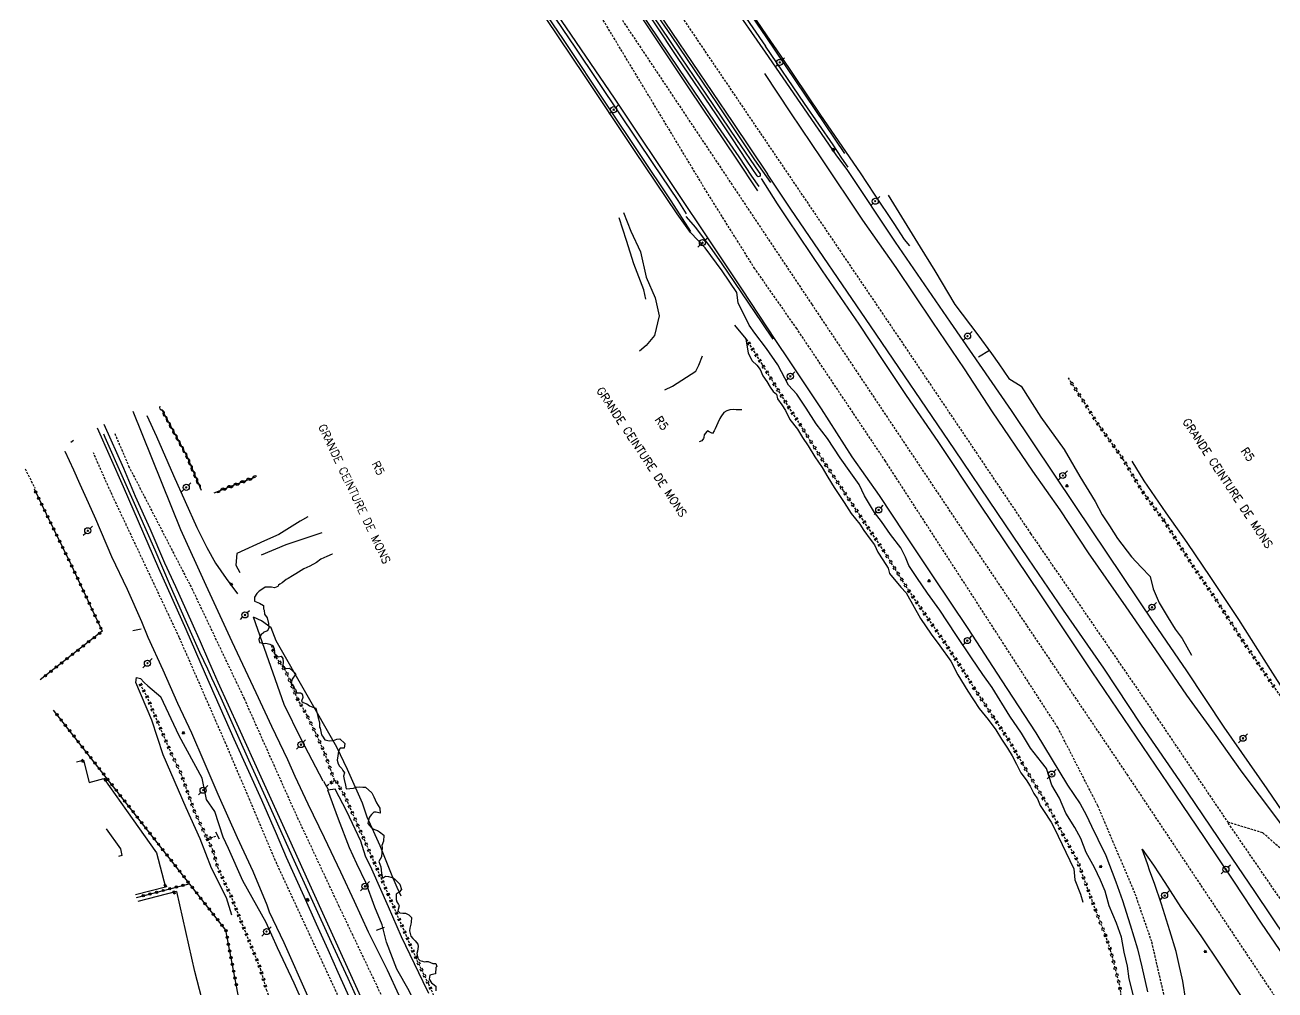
# Model space of a CAD drawing. Header units: millimetres. Extents: x 117000 to 118000, y 126000 to 127000.
# Drawn here: x 117278.1 to 117551.4, y 126453.7 to 126664.6 of the extents above; entities that cross this region are included whole.
import ezdxf
from ezdxf.enums import TextEntityAlignment as Align

# ---------------------------------------------------------------- set-up
doc = ezdxf.new("R2010")
doc.units = ezdxf.units.MM
doc.linetypes.add('DASHED', pattern=[0.75, 0.5, -0.25])
doc.layers.get('0').update_dxf_attribs({"linetype": 'CONTINUOUS'})
for name, color, linetype in [('W0001', 6, 'DASHED'), ('W0006', 2, 'CONTINUOUS'), ('W0008', 7, 'CONTINUOUS'), ('W0010', 4, 'CONTINUOUS'), ('W0112', 1, 'DASHED'), ('W0120', 7, 'CONTINUOUS'), ('W0211', 2, 'CONTINUOUS'), ('W0214', 2, 'CONTINUOUS'), ('W0220', 5, 'DASHED'), ('W0310', 3, 'CONTINUOUS'), ('W0323', 7, 'CONTINUOUS'), ('W0324', 4, 'CONTINUOUS'), ('W0401', 7, 'CONTINUOUS'), ('W0473', 7, 'CONTINUOUS'), ('W0476', 7, 'CONTINUOUS'), ('W0850', 7, 'CONTINUOUS'), ('W0989', 7, 'CONTINUOUS'), ('W0990', 7, 'CONTINUOUS')]:
    doc.layers.add(name, color=color, linetype=linetype)
doc.styles.get("Standard").update_dxf_attribs({"font": 'romans.shx', "width": 0.85})

# ---------------------------------------------------------------- blocks, each defined once
blk = doc.blocks.new('T473')
for p, q in [((-0.166667, 0.166667), (0.166667, -0.166667)), ((-0.166667, -0.166667), (0.166667, 0.166667)), ((0.500001, 0.500001), (1.000002, 1.000002)), ((-1.000002, -1.000002), (-0.500001, -0.500001))]:
    blk.add_line(p, q)
blk.add_ellipse((0, 0), major_axis=(0.471405, 0.471405), ratio=1, start_param=5.4977871438, end_param=11.780972451)
blk = doc.blocks.new('T850')
for p, q in [((-0.25, -0.15), (0, 0.32)), ((0, 0.32), (0.25, -0.15)), ((-0.25, -0.15), (0.25, -0.15))]:
    blk.add_line(p, q)
for major_axis in [(-0.106, 0.106), (-0.0354, 0.0354), (-0.0236, 0.0236)]:
    blk.add_ellipse((0, 0), major_axis=major_axis, ratio=1, start_param=3.926991, end_param=10.210176)
blk = doc.blocks.new('T401')
for p, q in [((-0.3, 0.3), (0, 0.3)), ((-0.3, -0.25), (-0.3, 0.3)), ((-0.3, 0.15), (0, 0.15)), ((-0.3, 0), (0, 0)), ((0, 0.3), (0, -0.25)), ((-0.3, -0.15), (0, -0.15)), ((-0.3, -0.25), (-0.3, -0.3)), ((-0.3, -0.3), (0, -0.3)), ((0, -0.3), (0, -0.25))]:
    blk.add_line(p, q)
blk = doc.blocks.new('t323o')
at = {"color": 0, "linetype": 'Continuous'}
for radius in [0.25, 0.15]:
    blk.add_circle((0, 0), radius, dxfattribs=at)
blk = doc.blocks.new('t310o')
at = {"color": 0, "linetype": 'Continuous'}
for centre, start, end in [((-0.5, 0.38), 216.8699, 323.1304), ((0.5, -0.37), 36.8699, 143.1303)]:
    blk.add_arc(centre, 0.625, start, end, dxfattribs=at)
blk = doc.blocks.new('t220o')
at = {"color": 0, "linetype": 'Continuous'}
for p, q in [((-0.25, 0.25), (0.25, 0.25)), ((-0.25, -0.25), (0.25, -0.25))]:
    blk.add_line(p, q, dxfattribs=at)

msp = doc.modelspace()

# ---------------------------------------------------------------- linework, layer by layer
at = {"layer": 'W0001'}
for points in [[(117527.76, 126449.75), (117524.43, 126464.25), (117520.77, 126474.82), (117512.65, 126493.92), (117503.9, 126511.01), (117485.17, 126539.99), (117466.2, 126569.26), (117446.82, 126598.23), (117437.64, 126611.34), (117427.23, 126627.96), (117398.86, 126675)], [(117402.43, 126675), (117437.33, 126622.68), (117450.1, 126603.54), (117485.01, 126551.28), (117518.98, 126500.82), (117554.53, 126447.48), (117591.14, 126392.81), (117608.37, 126367.36), (117630.46, 126333.74), (117648.52, 126304.7), (117660.15, 126285.37), (117675.05, 126258.71), (117687.81, 126234.34), (117689.57, 126230.79)], [(117415.82, 126675), (117438.9, 126640.89), (117469.2, 126596.16), (117497.95, 126553.45), (117525.72, 126513), (117541.04, 126490.36)], [(117297.68, 126575.32), (117300.71, 126568.21), (117314.52, 126541.46), (117325.97, 126517.38), (117336.96, 126492.78), (117346.61, 126472.16), (117361.88, 126440.08)], [(117556.4, 126320.14), (117548.86, 126322.33), (117526.82, 126327.77), (117500.21, 126333.64), (117473.55, 126339.88), (117451.42, 126345.26), (117437.39, 126349.86), (117427.83, 126353.62), (117419.95, 126357.57), (117412.38, 126362.09), (117407.41, 126365.51), (117401.45, 126369.76), (117391.87, 126379.25), (117385.91, 126385.12), (117378.53, 126394.08), (117372.32, 126402.57), (117365.07, 126414.74), (117357.06, 126429.88), (117348.95, 126447.17), (117333.14, 126481.23), (117321.97, 126507.5), (117311.8, 126530.73), (117296.8, 126562.54), (117293.03, 126571.05)], [(117704.42, 126233.55), (117694.24, 126253.66), (117681.6, 126276.19), (117668.23, 126298.84), (117648.92, 126329.99), (117627.47, 126362.38), (117615.43, 126380.45), (117595.95, 126409.66), (117581.89, 126429.74), (117561.82, 126460.06), (117541.04, 126490.36)], [(117554.15, 126483.22), (117548.73, 126488.01), (117541.04, 126490.36)]]:
    msp.add_lwpolyline(points, dxfattribs=at)
at = {"layer": 'W0006'}
for points in [[(117289.33, 126503.51), (117290.84, 126503.9), (117292.08, 126499.06), (117295.33, 126499.87), (117300.25, 126492.88), (117306.81, 126483.67), (117308.77, 126476.16), (117302.22, 126474.48)], [(117295.81, 126488.9), (117298.91, 126484.54), (117299.24, 126483.07), (117298.49, 126482.88)], [(117302.82, 126473.12), (117311.25, 126475.24)], [(117321.81, 126432.16), (117315.16, 126457.73), (117311.26, 126475.23)]]:
    msp.add_lwpolyline(points, dxfattribs=at)
at = {"layer": 'W0008'}
for points in [[(117438.27, 126628.36), (117433.56, 126635.46), (117423.51, 126650.4), (117413.75, 126665.08), (117407.03, 126675)], [(117411.42, 126675), (117419.52, 126662.94), (117432.8, 126643.31), (117440.42, 126631.99)], [(117439.95, 126658.66), (117432.15, 126669.86), (117428.73, 126675)], [(117390.15, 126673.27), (117406.88, 126648.63), (117421.66, 126626.49), (117426.27, 126619.6), (117434.9, 126606.72), (117442.03, 126595.85)], [(117457.96, 126632.8), (117455.4, 126636.23), (117439.95, 126658.66)], [(117439.77, 126654), (117445.48, 126645.43), (117452.24, 126635.33), (117461.21, 126621.95), (117468.49, 126611.61), (117476.49, 126599.63), (117483.41, 126589.44), (117489.56, 126580.03), (117498.38, 126567.05), (117504.31, 126558.66), (117510.5, 126549.25), (117518.76, 126537.45), (117525.27, 126527.99), (117532.01, 126518.09), (117538.1, 126509.84), (117544.15, 126501.27), (117551.72, 126491.2), (117557.6, 126483.14), (117564.4, 126473.95), (117573.82, 126462.1)], [(117619.59, 126367.99), (117613.33, 126377.33), (117606.06, 126387.94), (117601.99, 126394.15), (117592.63, 126407.99), (117585.63, 126418.28), (117581.66, 126424.18), (117575.14, 126433.62), (117568.42, 126443.52), (117561.24, 126454.07), (117553.98, 126464.76), (117546.98, 126475.22), (117540.81, 126484.28), (117530.57, 126499.39), (117522.2, 126511.58), (117513.95, 126523.98), (117505.15, 126536.68), (117497.5, 126547.89), (117490.66, 126558.04), (117481.36, 126571.76), (117462.95, 126598.87), (117445.51, 126624.37), (117440.42, 126631.99)], [(117437.06, 126591.23), (117436.25, 126592.85), (117435.75, 126596.03)], [(117442.03, 126595.85), (117445.33, 126591), (117452.12, 126580.7), (117458.87, 126570.21), (117464.81, 126561.77), (117470.35, 126553.38), (117476.66, 126543.97), (117484.2, 126532.71), (117491.54, 126521.47), (117499.12, 126509.88), (117506.01, 126498.44), (117508.76, 126494.36), (117510.07, 126491.96), (117511.27, 126489.48), (117512.68, 126486.64), (117514.36, 126483.07), (117516.6, 126477.28), (117518.03, 126473.25), (117519.73, 126467.91), (117521.35, 126462.66), (117522.28, 126458.7), (117523.5, 126453.3)], [(117437.06, 126591.23), (117438.05, 126590.23), (117438.82, 126589.29), (117439.42, 126587.95), (117440.28, 126586.69), (117441.01, 126585.43), (117441.67, 126584.49), (117442.41, 126583.89), (117442.6, 126582.9), (117443.55, 126581.61), (117444.38, 126580.37), (117445.32, 126578.39), (117447.01, 126576.27), (117448.1, 126574.43), (117449.34, 126572.65), (117450.76, 126570.24), (117452.38, 126567.91), (117453.63, 126565.76), (117454.97, 126563.52), (117457.16, 126560.24), (117458.72, 126557.79), (117460.62, 126555.49), (117461.51, 126554.08), (117462.86, 126552.23), (117463.81, 126551), (117464.51, 126549.36), (117465.65, 126547.66), (117466.82, 126545.89), (117467.1, 126544.68), (117469.6, 126541.69), (117470.73, 126540.47), (117473.9, 126534.89), (117476.19, 126531.45), (117478.12, 126528.9), (117480.53, 126525.51), (117482.07, 126522.55), (117484.24, 126518.97), (117486.7, 126515.23), (117488.68, 126512.77), (117490.31, 126510.56), (117491.56, 126508.46), (117492.86, 126506.5), (117493.95, 126504.88), (117494.85, 126503.01), (117495.84, 126501.13), (117497, 126499.62), (117497.83, 126498.19), (117498.68, 126496.61), (117499.42, 126495.44), (117500.04, 126493.96), (117500.78, 126492.87), (117502.45, 126490.38), (117503.11, 126489.12), (117507.42, 126480.18), (117507.6, 126477.78), (117508.86, 126474.62), (117509.35, 126472.89)], [(117359.89, 126452.44), (117357.34, 126458.01), (117353.17, 126466.32), (117350.13, 126472.99), (117347.1, 126479.4), (117343.53, 126486.94), (117339.96, 126494.32), (117337.12, 126500.36), (117335.51, 126503.95), (117332, 126511.29), (117328.59, 126518.61), (117323.36, 126529.76), (117317.67, 126542.08), (117312.15, 126554.26), (117301.74, 126580.13)], [(117434.82, 126580.45), (117434.27, 126580.47), (117433.55, 126580.49), (117432.95, 126580.53), (117432.17, 126580.45), (117431.51, 126580.24), (117430.87, 126579.89), (117430.22, 126578.98), (117429.99, 126578.56), (117429.59, 126577.61), (117429.23, 126576.99), (117428.96, 126576.31), (117428.76, 126575.88), (117428.42, 126575.33), (117427.68, 126575.66), (117427.29, 126575.86), (117427.12, 126575.72), (117426.54, 126574.99), (117426.49, 126574.47), (117426.39, 126574.25), (117426.06, 126573.7), (117425.5, 126573.49)], [(117350.62, 126448.45), (117346.54, 126457.47), (117344.32, 126462.47), (117341.81, 126468.06), (117339.11, 126474.09), (117335.26, 126482.61), (117333.04, 126487.78), (117329.82, 126495.13), (117323.8, 126508.51), (117317.56, 126522.67), (117313.28, 126532.5), (117307.33, 126545.8), (117299.58, 126563.62), (117293.92, 126576.49)], [(117295.32, 126577.36), (117299.6, 126567.72), (117302.18, 126561.63), (117305.35, 126554.54), (117308.58, 126547.06), (117310.97, 126541.85), (117314.56, 126533.96), (117316.33, 126529.88), (117318.2, 126525.64), (117320.25, 126520.96), (117324.72, 126511.03), (117329.6, 126500.25), (117335.84, 126486.65), (117339.87, 126477.61), (117344.6, 126467.33), (117348.49, 126458.68), (117351.75, 126451.47)], [(117288.69, 126573.75), (117288.07, 126573.33)], [(117286.79, 126571.42), (117286.79, 126571.42), (117286.79, 126571.42), (117288.66, 126567.4), (117290.07, 126564.22), (117291.88, 126560.24), (117293.49, 126556.66), (117297, 126548.42), (117300.38, 126541.28), (117303.55, 126534.21), (117304.89, 126530.79), (117308.17, 126523.62), (117311.43, 126516.33), (117314.49, 126509.9), (117317.13, 126503.62), (117320.19, 126496.5), (117324.42, 126487), (117327.89, 126479.64), (117330.96, 126472.25), (117331.47, 126470.76)], [(117577.33, 126478.51), (117573.5, 126486.85), (117570.5, 126492.51), (117567.74, 126497.24), (117563.46, 126504.38), (117558.78, 126511.73), (117553.63, 126518.72), (117550.43, 126523.69), (117543.48, 126534.64), (117537.33, 126543.8), (117532.15, 126551.47), (117527.56, 126557.96), (117522.78, 126564.95), (117520.16, 126569.28)], [(117345.27, 126548.92), (117345.21, 126548.9), (117344.05, 126548.46), (117342.73, 126547.82), (117341.8, 126547.14), (117340.32, 126546.29), (117339.03, 126545.72), (117337.27, 126544.64), (117336.54, 126544.21), (117335.62, 126543.63), (117335.18, 126543.39), (117334.28, 126542.7), (117333.78, 126542.37), (117333.48, 126542.14), (117333.37, 126541.89), (117332.62, 126541.57), (117331.94, 126541.75), (117331.43, 126541.73), (117330.61, 126541.71), (117330.04, 126541.38), (117329.26, 126540.82), (117328.75, 126540.32), (117328.21, 126539.51), (117328.21, 126538.68), (117329.32, 126538.26), (117330.19, 126537.7), (117330.23, 126537.45), (117330.18, 126537.02), (117330.33, 126536.72), (117330.44, 126535.83), (117330.99, 126535.03), (117331.27, 126533.79), (117331.37, 126532.84), (117331.06, 126532.21), (117330.17, 126531.79), (117330.13, 126531.7), (117329.68, 126531.41), (117329.46, 126531), (117329.2, 126530.26), (117329.33, 126529.59), (117330.36, 126529.41), (117330.74, 126529.47), (117331.6, 126529.28), (117332.25, 126528.98), (117332.56, 126528.25), (117332.58, 126527.2), (117333.1, 126526.79), (117333.16, 126526.7), (117333.41, 126526.48), (117334.04, 126526.66), (117334.46, 126526.13), (117334.48, 126525.35), (117334.44, 126524.68), (117334.82, 126524.04), (117335.2, 126523.95), (117335.93, 126524.02), (117337.31, 126522.78), (117336.48, 126521.6), (117336.3, 126521.04), (117336.26, 126520.65), (117336.49, 126520.54), (117336.86, 126519.93), (117337.09, 126519.39), (117337.31, 126519.25), (117337.4, 126518.62), (117338.33, 126518.6), (117338.66, 126518.42), (117338.75, 126518.12), (117338.78, 126517.63), (117338.52, 126516.81), (117338.88, 126516.48), (117339.71, 126516.23), (117340.26, 126515.77), (117341, 126515.47), (117341.62, 126515.24), (117341.81, 126514.66), (117341.97, 126514.1), (117342.09, 126513.45), (117342.25, 126512.97), (117342.42, 126511.96), (117342.47, 126511.11), (117342.6, 126510.9), (117342.91, 126509.45), (117343.12, 126509.15), (117343.61, 126508.36), (117344.64, 126508.11), (117345.53, 126508.21), (117346.22, 126508.46), (117346.91, 126508.6), (117347.97, 126507.58), (117347.85, 126506.55), (117346.95, 126506.54), (117346.59, 126505.85), (117346.45, 126504.85), (117346.32, 126503.87), (117346.51, 126503.11), (117346.86, 126502.57), (117347.32, 126502.08), (117347.58, 126501.68), (117347.92, 126501.17), (117347.71, 126500.41), (117347.84, 126499.68), (117348.11, 126498.45), (117348.32, 126497.67), (117349.92, 126497.82), (117350.51, 126498), (117351.16, 126498.11), (117351.94, 126498.03), (117352.54, 126497.98), (117353.9, 126496.75), (117354.37, 126495.92), (117354.93, 126494.56), (117355.68, 126493.38), (117355.74, 126492.31), (117354.84, 126492.54), (117354.35, 126492.52), (117353.81, 126492.04), (117353.32, 126491.34), (117352.99, 126490.05), (117353.92, 126489.05), (117354.46, 126488.72), (117355.15, 126488.53), (117355.59, 126488.27), (117356.51, 126487.48), (117356.44, 126486.22), (117356.06, 126485.27), (117356.14, 126484.85), (117356.12, 126483.76), (117356.02, 126482.81), (117355.46, 126481.72), (117355.83, 126480.61), (117356.03, 126479.22), (117356.24, 126478.14), (117356.88, 126478.57), (117357.53, 126478.46), (117358.54, 126478.2), (117359, 126477.83), (117359.63, 126477.16), (117360, 126476.82), (117360.41, 126475.61), (117359.84, 126475.04), (117359.25, 126474.6), (117359.22, 126473.45), (117359.37, 126472.95), (117359.76, 126472.35), (117359.89, 126472.07), (117359.6, 126470.96), (117360.04, 126470.54), (117360.64, 126470.43), (117361.24, 126470.44), (117361.99, 126470.11), (117362.59, 126469.49), (117362.51, 126468.5), (117362.42, 126468.07), (117362.18, 126467.17), (117362.14, 126466.62), (117362.46, 126465.47), (117362.86, 126464.93), (117363.37, 126464.43), (117363.93, 126463.66), (117364.01, 126463.15), (117363.88, 126462.12), (117363.76, 126461.61), (117363.99, 126460.62), (117364.06, 126460.45), (117364.4, 126460.15), (117365, 126459.97), (117365.37, 126459.82), (117365.69, 126459.87), (117366.21, 126459.86), (117367.26, 126459.49), (117367.87, 126459.48), (117368.13, 126458.83), (117367.91, 126458.61), (117367.85, 126457.22), (117367.73, 126457.17), (117366.61, 126456.9), (117366.4, 126456.03), (117366.96, 126455.2), (117367.26, 126455.02), (117367.91, 126454.48), (117367.88, 126453.52)], [(117360.3, 126474.21), (117359.45, 126476.05), (117358.38, 126478.62), (117355.73, 126485.17), (117352.87, 126491.43), (117351.85, 126494.53), (117348.59, 126501.84), (117346.24, 126506.73), (117333.01, 126530.02), (117331.9, 126532.82), (117329.75, 126534.36), (117328.03, 126535.2)], [(117323.25, 126470.01), (117322.11, 126473.78), (117318.86, 126480.33), (117316.37, 126486.69), (117313.27, 126493.5), (117308.27, 126505.05), (117305.82, 126512.64), (117302.29, 126520.85), (117302.45, 126521.99), (117303.3, 126521.78), (117304.12, 126520.87), (117304.92, 126520.14), (117307.74, 126517.76)], [(117366.33, 126452.93), (117365.15, 126455.48), (117360.35, 126465.29), (117357.54, 126471.85), (117353.93, 126480.08), (117352.49, 126482.9), (117351.46, 126486.19), (117348.43, 126492.68), (117345.88, 126497.6), (117344.29, 126497.32)], [(117522.33, 126484.47), (117524.81, 126480.92), (117527.3, 126477.17), (117530.83, 126471.73), (117535.17, 126465.49), (117539.44, 126459.13), (117545.26, 126450.34), (117549.38, 126443.87), (117554.76, 126436.03), (117558.91, 126430.08), (117563.15, 126423.96), (117567.32, 126417.8), (117572.01, 126410.61), (117575.63, 126405.39), (117579.52, 126399.63), (117586.19, 126389.33), (117590.84, 126382.2), (117593.78, 126377.67), (117600.41, 126367.67)]]:
    msp.add_lwpolyline(points, dxfattribs=at)
at = {"layer": 'W0010'}
for points in [[(117422.69, 126623.36), (117420.86, 126626.27), (117415.43, 126634.31), (117408.13, 126645.21), (117398.48, 126659.54), (117389.79, 126672.54), (117388.29, 126674.79)], [(117407.55, 126675), (117412.37, 126667.84), (117420.98, 126655.1), (117428.89, 126643.36), (117434.14, 126635.79), (117436.9, 126631.54), (117438.49, 126629.27)], [(117409.74, 126675), (117412.09, 126671.52), (117416.9, 126664.32), (117421.52, 126657.44), (117427.06, 126649.24), (117433.64, 126639.54), (117438.51, 126632.43), (117438.78, 126632.05), (117438.82, 126631.71), (117438.66, 126631.46), (117438.4, 126631.45), (117438.18, 126631.66), (117435.98, 126634.87), (117432.59, 126639.96), (117429.24, 126644.96), (117420.71, 126657.51), (117415.84, 126664.84), (117411.28, 126671.62), (117408.98, 126675)], [(117441.17, 126630.17), (117437.61, 126635.15), (117429.63, 126647.12), (117419.4, 126662.27), (117410.7, 126675)], [(117429.68, 126675), (117432.95, 126670.16), (117440, 126660.01)], [(117458.06, 126633.54), (117456.67, 126635.53), (117454.78, 126638.4), (117448.54, 126647.43), (117440, 126660.01)], [(117566.35, 126474.06), (117560.84, 126481.17), (117556.4, 126487.78), (117549.66, 126497.63), (117540.24, 126511.11), (117532.14, 126523.42), (117524.93, 126533.85), (117507.66, 126559.58), (117493.78, 126580.36), (117480.41, 126599.68), (117468.44, 126617.11), (117457.96, 126632.8)], [(117616.12, 126367.82), (117610.43, 126376.2), (117600.65, 126390.78), (117592.57, 126402.99), (117584.91, 126414.18), (117578.29, 126424.12), (117570.75, 126435.17), (117563.3, 126446.32), (117556.42, 126456.58), (117548.43, 126468.31), (117542.38, 126477.44), (117535.94, 126487), (117528.01, 126498.74), (117511.43, 126523.24), (117500.2, 126540.07), (117486.84, 126559.87), (117477.71, 126573.58), (117470.82, 126583.62), (117465.72, 126591.26), (117460.47, 126599.18), (117452.44, 126610.84), (117444.82, 126622.27), (117442.62, 126625.5), (117439.12, 126631.02)], [(117441.63, 126595.9), (117439.25, 126599.49), (117430.33, 126612.65), (117427.95, 126616.07), (117424.74, 126620.33), (117422.61, 126622.77)], [(117304.67, 126579.24), (117306.83, 126574.63), (117310.51, 126566.16), (117315.6, 126554.8), (117317.82, 126550.37), (117319.73, 126546.94), (117322.05, 126543.59), (117324.52, 126540.26)], [(117318.03, 126523.79), (117316.26, 126527.41), (117313.08, 126534.65), (117309.9, 126541.94), (117306.49, 126549.78), (117302.9, 126558.05), (117299.62, 126565.41), (117295.61, 126574.47), (117295.33, 126575.15)], [(117350.7, 126451.8), (117348.69, 126456.19), (117347.24, 126459.29), (117345.09, 126464.06), (117336.54, 126482.8), (117331.74, 126493.51), (117326.99, 126503.94), (117320.93, 126517.49), (117319.53, 126520.56), (117318.94, 126521.84), (117318.03, 126523.79)], [(117531.87, 126451.35), (117531.21, 126455.6), (117530.33, 126459.48), (117529.74, 126462.11), (117528.42, 126466.61), (117526.6, 126472.43), (117525.06, 126476.93), (117524.04, 126479.65), (117523.52, 126481.27), (117522.33, 126484.47)], [(117331.47, 126470.76), (117334.66, 126464.02), (117339.83, 126452.36)]]:
    msp.add_lwpolyline(points, dxfattribs=at)
at = {"layer": 'W0112'}
msp.add_lwpolyline([(117278.06, 126567.6), (117280.22, 126563.37)], dxfattribs=at)
at = {"layer": 'W0120'}
for points in [[(117420.66, 126623.31), (117411.3, 126637.19), (117400.39, 126653.56), (117386.34, 126674.52)], [(117440.14, 126662.01), (117431.28, 126675)], [(117457.35, 126636.5), (117440.14, 126662.01)], [(117344.39, 126497.43), (117343.38, 126499.22)], [(117319.72, 126488.24), (117320.53, 126486.72)]]:
    msp.add_lwpolyline(points, dxfattribs=at)
at = {"layer": 'W0211'}
for points in [[(117466.82, 126627.39), (117473.77, 126616.01), (117476.98, 126610.84), (117481.4, 126603.54), (117486.39, 126596.88), (117489.37, 126592.83), (117490.99, 126590.53), (117493.21, 126587.33), (117495.88, 126585.64), (117500.2, 126578.87), (117505.3, 126571.85), (117508.69, 126565.92), (117512.03, 126560.45), (117513.59, 126557.55), (117515.23, 126555.12), (117516.93, 126552.35), (117520.03, 126548.32), (117522.09, 126546.11), (117524.06, 126544.03), (117524.73, 126541.34), (117526.05, 126538.32), (117528.01, 126535.02), (117529.56, 126532.54), (117531.06, 126530.52), (117532.11, 126528.71), (117533.13, 126526.87)], [(117411.22, 126612.38), (117409.61, 126617.53), (117408.01, 126622.48)], [(117436.4, 126598.99), (117434.01, 126603.88), (117433.69, 126606.1), (117430.5, 126610.84), (117426.82, 126615.88), (117423.61, 126619.27), (117420.66, 126623.31)], [(117413.8, 126604.68), (117413.34, 126606.72), (117411.22, 126612.38)], [(117520.51, 126452.12), (117519.51, 126456.11), (117519.12, 126458.85), (117518.37, 126461.92), (117517.81, 126465.25), (117516.75, 126468.3), (117515.16, 126472.05), (117514.22, 126475.29), (117513.26, 126477.71), (117511.9, 126480.43), (117510.06, 126483.74), (117508.9, 126486.79), (117507.59, 126489.18), (117505.67, 126492.33), (117504.25, 126495.6), (117502.61, 126498.47), (117501.44, 126502.08), (117500.36, 126503.47), (117497.92, 126506.53), (117495.96, 126509.78), (117493.41, 126513.53), (117489.53, 126519.8), (117487.49, 126522.6), (117485.02, 126526.3), (117481.6, 126531.34), (117478.12, 126536.67), (117475.41, 126540.42), (117473.1, 126543.84), (117471.32, 126546.47), (117470.58, 126548.3), (117469.6, 126550.33), (117467.32, 126553.2), (117465.35, 126556.11), (117463.83, 126558.04), (117461.65, 126561.71), (117460.49, 126564.13), (117458.66, 126566.69), (117456.32, 126569.96), (117453.52, 126574.24), (117451.09, 126577.41), (117448.89, 126580.88), (117446.84, 126583.92), (117444.99, 126585.86), (117442.69, 126590.29), (117440.16, 126593.87), (117437.68, 126597.26), (117436.4, 126598.99)], [(117417.98, 126584.87), (117419.63, 126585.67), (117424.74, 126588.92), (117425.43, 126590.27), (117426.21, 126592.32)], [(117329.78, 126548.77), (117335.13, 126551.05), (117343.02, 126553.69)], [(117343.23, 126499.28), (117338.42, 126508.47), (117334.71, 126516.04), (117328.03, 126535.2)], [(117341.1, 126445.82), (117336.95, 126455.14), (117333.24, 126462.9), (117330.79, 126468.43), (117325.68, 126477.52), (117322.56, 126484.58), (117321.41, 126487.1), (117319.54, 126492.65), (117317.76, 126495.31), (117316.77, 126499.95), (117311.8, 126509.19), (117307.74, 126517.76)], [(117381.1, 126417.89), (117377.72, 126423.21), (117374.33, 126428.08), (117370.93, 126433.56), (117368.52, 126440.96), (117367.07, 126445.2), (117366.06, 126446.9), (117363.36, 126450.75), (117362.09, 126453.49), (117359.35, 126458.25), (117357.11, 126464.12), (117356.18, 126467.89), (117354.57, 126471.77), (117352.62, 126477.16), (117350.6, 126481.28), (117349.02, 126484.71), (117346.62, 126491), (117344.29, 126497.32)]]:
    msp.add_lwpolyline(points, dxfattribs=at)
at = {"layer": 'W0214'}
for points in [[(117408.95, 126623.6), (117410.55, 126619.57), (117412.61, 126615.01), (117413.92, 126609.45), (117415.82, 126604.98), (117416.71, 126601.02), (117415.68, 126596.72), (117413.92, 126594.56), (117412.39, 126593.33)], [(117435.75, 126596.03), (117433.26, 126599)], [(117339.88, 126557.08), (117338.25, 126556.16), (117333.55, 126553.25), (117330.43, 126551.83), (117324.38, 126549.06), (117324.17, 126546.52), (117325, 126544.96)]]:
    msp.add_lwpolyline(points, dxfattribs=at)
at = {"layer": 'W0220'}
for points in [[(117517.95, 126450.9), (117517.41, 126454.78), (117515.43, 126462.36), (117514.35, 126465.61), (117512.26, 126470.85), (117510.49, 126475.66), (117508.13, 126482.05), (117504.83, 126488.06), (117502.69, 126492.18), (117500.38, 126496.22), (117496.26, 126503.01), (117493.23, 126508.27), (117490.04, 126513.01), (117485.74, 126519.47), (117483.38, 126523.25), (117479.25, 126529.53), (117475.87, 126534.39), (117471.35, 126540.91), (117465.92, 126549.55), (117460.64, 126557.4), (117457.01, 126562.82), (117451.88, 126570.42), (117447.71, 126577.07), (117445.15, 126580.95), (117439.29, 126590.39), (117435.75, 126596.03)], [(117506.13, 126587.51), (117506.62, 126586.73), (117509.63, 126582.11), (117512.98, 126576.85), (117518.07, 126569.8), (117522.45, 126562.49), (117527.22, 126556.04), (117533.3, 126546.51), (117538.33, 126539.2), (117544.51, 126529.68), (117550.51, 126520.85), (117556.05, 126512.79)], [(117345.74, 126499.47), (117343.63, 126505.38), (117341.58, 126509.96), (117339.8, 126513.6), (117337.66, 126517.29), (117335.02, 126523.56), (117332.97, 126526.35), (117331.9, 126529.14)], [(117303.18, 126520.61), (117304.6, 126518.03), (117306.89, 126512.6), (117310.11, 126505.17), (117312.13, 126501.02), (117315.12, 126492.63), (117317.91, 126486.7), (117320.05, 126487.36)], [(117368.4, 126450.43), (117366.36, 126454.92), (117363.64, 126460.5), (117357.61, 126474.34), (117353.63, 126483.41), (117348.02, 126496.05), (117346.15, 126499.25), (117345.74, 126499.47), (117344.13, 126498.3)], [(117317.91, 126486.7), (117319.06, 126484.37), (117320.14, 126480.5), (117322.97, 126474.43), (117329.49, 126458.34), (117330.81, 126453.78), (117332.92, 126448.31), (117336.13, 126439.68), (117337.91, 126434.35), (117340.95, 126427.82), (117345.15, 126418.16), (117348.38, 126412.07), (117350.88, 126406.45), (117354.21, 126400.71), (117358.25, 126393.69), (117362.61, 126386.72), (117366.24, 126381.58), (117369.96, 126376), (117373.57, 126371.39), (117377.53, 126366.96), (117383.07, 126361.21), (117385.6, 126358.89), (117388.55, 126355.93), (117389.56, 126355.05)]]:
    msp.add_lwpolyline(points, dxfattribs=at)
at = {"layer": 'W0310'}
for points in [[(117307.87, 126580.63), (117307.87, 126580.63), (117313.42, 126570.35), (117316.57, 126562.9)], [(117319.41, 126562.36), (117323.53, 126563.91), (117328.55, 126565.87)]]:
    msp.add_lwpolyline(points, dxfattribs=at)
at = {"layer": 'W0323'}
for points in [[(117280.03, 126563.23), (117282.71, 126557.76), (117288.11, 126546.72), (117294.96, 126532.08), (117281.35, 126521.48)], [(117333.14, 126409.19), (117328.05, 126435.01), (117321.96, 126466.76), (117314.1, 126476.8), (117296.63, 126499.11), (117284.31, 126514.82)], [(117302.46, 126473.92), (117313.96, 126476.89)]]:
    msp.add_lwpolyline(points, dxfattribs=at)
at = {"layer": 'W0324'}
for points in [[(117386.58, 126675), (117395.71, 126661.43), (117405.46, 126646.87), (117419.26, 126626.17), (117423.56, 126619.44)], [(117440.31, 126662.26), (117433.5, 126672.39), (117431.72, 126675)], [(117471.57, 126616.34), (117470.38, 126617.69), (117468.13, 126621.24), (117463.78, 126627.66), (117460.76, 126632.27), (117452.08, 126644.9), (117443.23, 126657.99), (117440.31, 126662.26)]]:
    msp.add_lwpolyline(points, dxfattribs=at)
at = {"layer": 'W0476'}
for points in [[(117486.56, 126592.1), (117488.98, 126593.5)], [(117303.46, 126532.56), (117301.62, 126532.14)], [(117354.94, 126466.72), (117356.68, 126467.38)]]:
    msp.add_lwpolyline(points, dxfattribs=at)

# ---------------------------------------------------------------- block references
at = {"layer": 'W0220'}
for p, rotation in [((117436.4, 126594.99), 122.1248290252867), ((117437.2, 126593.72), 122.1248290252867), ((117438, 126592.45), 122.1248290252867), ((117438.79, 126591.18), 122.1248290252867), ((117439.59, 126589.9), 121.8550898647194), ((117440.38, 126588.63), 121.8550898647194), ((117441.17, 126587.36), 121.8550898647194), ((117441.96, 126586.08), 121.8550898647194), ((117506.94, 126586.24), 303.0931679694187), ((117442.76, 126584.81), 121.8550898647194), ((117443.55, 126583.53), 121.8550898647194), ((117507.76, 126584.99), 303.0931679694187), ((117508.58, 126583.73), 303.0931679694187), ((117444.34, 126582.26), 121.8550898647194), ((117445.13, 126580.99), 121.8550898647194), ((117509.39, 126582.47), 303.0931679694187), ((117510.2, 126581.21), 302.4930240827337), ((117445.96, 126579.73), 123.3960001009773), ((117446.78, 126578.48), 123.3960001009773), ((117511.01, 126579.94), 302.4930240827337), ((117511.82, 126578.68), 302.4930240827337), ((117447.61, 126577.23), 123.3960001009773), ((117448.41, 126575.96), 122.0982525319438), ((117512.62, 126577.41), 302.4930240827337), ((117513.47, 126576.18), 305.8257786735842), ((117514.35, 126574.96), 305.8257786735842), ((117449.2, 126574.69), 122.0982525319438), ((117450, 126573.42), 122.0982525319438), ((117515.22, 126573.74), 305.8257786735842), ((117516.1, 126572.53), 305.8257786735842), ((117450.8, 126572.15), 122.0982525319438), ((117451.6, 126570.88), 122.0982525319438), ((117452.42, 126569.62), 124.0139158110842), ((117516.98, 126571.31), 305.8257786735842), ((117517.86, 126570.1), 305.8257786735842), ((117453.26, 126568.38), 124.0139158110842), ((117454.1, 126567.14), 124.0139158110842), ((117518.65, 126568.83), 300.9106835338411), ((117519.42, 126567.54), 300.9106835338411), ((117454.94, 126565.89), 124.0139158110842), ((117455.78, 126564.65), 124.0139158110842), ((117520.2, 126566.25), 300.9106835338411), ((117520.97, 126564.96), 300.9106835338411), ((117456.62, 126563.41), 124.0139158110842), ((117457.45, 126562.16), 123.7923856597535), ((117521.74, 126563.68), 300.9106835338411), ((117522.52, 126562.4), 306.4872079695095), ((117458.29, 126560.92), 123.7923856597535), ((117459.12, 126559.67), 123.7923856597535), ((117523.41, 126561.19), 306.4872079695095), ((117524.3, 126559.99), 306.4872079695095), ((117525.19, 126558.78), 306.4872079695095), ((117459.95, 126558.42), 123.7923856597535), ((117460.79, 126557.18), 123.9388491623589), ((117461.63, 126555.93), 123.9388491623589), ((117526.08, 126557.57), 306.4872079695095), ((117526.98, 126556.37), 306.4872079695095), ((117462.46, 126554.69), 123.9388491623589), ((117463.3, 126553.44), 123.9388491623589), ((117527.81, 126555.12), 302.5318260132335), ((117528.61, 126553.85), 302.5318260132335), ((117464.14, 126552.2), 123.9388491623589), ((117464.98, 126550.95), 123.9388491623589), ((117529.42, 126552.59), 302.5318260132335), ((117530.23, 126551.32), 302.5318260132335), ((117465.81, 126549.71), 123.9388491623589), ((117466.62, 126548.44), 122.1589509336834), ((117531.03, 126550.06), 302.5318260132335), ((117531.84, 126548.8), 302.5318260132335), ((117467.42, 126547.17), 122.1589509336834), ((117468.21, 126545.9), 122.1589509336834), ((117532.65, 126547.53), 302.5318260132335), ((117533.46, 126546.27), 304.5138435475432), ((117534.31, 126545.04), 304.5138435475432), ((117469.01, 126544.63), 122.1589509336834), ((117469.81, 126543.36), 122.1589509336834), ((117470.61, 126542.09), 122.1589509336834), ((117535.16, 126543.8), 304.5138435475432), ((117536.01, 126542.56), 304.5138435475432), ((117471.41, 126540.83), 124.7193542034995), ((117472.27, 126539.59), 124.7193542034995), ((117536.86, 126541.33), 304.5138435475432), ((117537.71, 126540.09), 304.5138435475432), ((117473.12, 126538.36), 124.7193542034995), ((117473.97, 126537.13), 124.7193542034995), ((117538.55, 126538.85), 302.995726004565), ((117539.37, 126537.59), 302.995726004565), ((117474.83, 126535.89), 124.7193542034995), ((117475.68, 126534.66), 124.7193542034995), ((117540.18, 126536.33), 302.995726004565), ((117541, 126535.08), 302.995726004565), ((117476.54, 126533.43), 124.7557502819897), ((117477.39, 126532.2), 124.7557502819897), ((117541.82, 126533.82), 302.995726004565), ((117542.64, 126532.56), 302.995726004565), ((117543.45, 126531.3), 302.995726004565), ((117478.25, 126530.96), 124.7557502819897), ((117479.1, 126529.73), 124.7557502819897), ((117479.93, 126528.48), 123.3961805373162), ((117544.27, 126530.04), 302.995726004565), ((117545.1, 126528.8), 304.2274183345343), ((117332.39, 126527.87), 110.9355711528574), ((117332.93, 126526.47), 110.9355711528574), ((117480.76, 126527.23), 123.3961805373162), ((117481.59, 126525.98), 123.3961805373162), ((117545.95, 126527.56), 304.2274183345343), ((117546.79, 126526.32), 304.2274183345343), ((117333.79, 126525.24), 126.2645083354806), ((117334.67, 126524.03), 126.2645083354806), ((117482.41, 126524.73), 123.3961805373162), ((117483.24, 126523.47), 123.3961805373162), ((117547.64, 126525.08), 304.2274183345343), ((117548.48, 126523.84), 304.2274183345343), ((117303.31, 126520.39), 298.6896918491593), ((117335.37, 126522.72), 112.8512269373756), ((117335.96, 126521.34), 112.8512269373756), ((117484.04, 126522.2), 121.9099607615008), ((117484.83, 126520.93), 121.9099607615008), ((117549.32, 126522.6), 304.2274183345343), ((117550.17, 126521.36), 304.2274183345343), ((117304.03, 126519.08), 298.6896918491593), ((117304.72, 126517.75), 292.9014860024594), ((117336.54, 126519.95), 112.8512269373756), ((117337.12, 126518.57), 112.8512269373756), ((117485.62, 126519.66), 121.9099607615008), ((117486.45, 126518.4), 123.6368186752379), ((117551.01, 126520.12), 304.5127496314086), ((117305.3, 126516.37), 292.9014860024594), ((117305.88, 126514.98), 292.9014860024594), ((117337.72, 126517.2), 120.1114093446089), ((117338.47, 126515.9), 120.1114093446089), ((117487.28, 126517.16), 123.6368186752379), ((117488.11, 126515.91), 123.6368186752379), ((117306.47, 126513.6), 292.9014860024594), ((117307.06, 126512.22), 293.3985765939376), ((117339.22, 126514.6), 120.1114093446089), ((117339.95, 126513.29), 115.9838370509208), ((117488.94, 126514.66), 123.6368186752379), ((117489.77, 126513.41), 123.6368186752379), ((117490.61, 126512.16), 124.0097951197485), ((117307.65, 126510.85), 293.3985765939376), ((117308.25, 126509.47), 293.3985765939376), ((117340.61, 126511.94), 115.9838370509208), ((117341.27, 126510.59), 115.9838370509208), ((117491.45, 126510.92), 124.0097951197485), ((117492.28, 126509.68), 124.0097951197485), ((117308.84, 126508.09), 293.3985765939376), ((117309.44, 126506.72), 293.3985765939376), ((117341.9, 126509.24), 114.1502103432108), ((117342.52, 126507.87), 114.1502103432108), ((117493.12, 126508.43), 124.0097951197485), ((117493.88, 126507.14), 119.9486174999646), ((117310.03, 126505.34), 293.3985765939376), ((117310.68, 126503.99), 295.9543634750685), ((117343.13, 126506.5), 114.1502103432108), ((117343.72, 126505.12), 109.6052672828841), ((117494.63, 126505.84), 119.9486174999646), ((117495.38, 126504.54), 119.9486174999646), ((117311.34, 126502.64), 295.9543634750685), ((117312, 126501.29), 295.9543634750685), ((117344.23, 126503.71), 109.6052672828841), ((117344.73, 126502.3), 109.6052672828841), ((117496.13, 126503.24), 119.9486174999646), ((117496.9, 126501.96), 121.1877362144231), ((117312.53, 126499.89), 289.610561725174), ((117313.03, 126498.48), 289.610561725174), ((117345.09, 126499), 216.0783463729549), ((117345.23, 126500.88), 109.6052672828841), ((117346.27, 126499.05), 120.3120338895167), ((117497.68, 126500.67), 121.1877362144231), ((117498.46, 126499.39), 121.1877362144231), ((117313.54, 126497.06), 289.610561725174), ((117347.03, 126497.75), 120.3120338895167), ((117347.79, 126496.46), 120.3120338895167), ((117499.23, 126498.11), 121.1877362144231), ((117500.01, 126496.82), 121.1877362144231), ((117314.04, 126495.65), 289.610561725174), ((117314.54, 126494.24), 289.610561725174), ((117348.44, 126495.11), 113.9023087750645), ((117349.05, 126493.74), 113.9023087750645), ((117500.77, 126495.53), 119.8807615677518), ((117501.52, 126494.23), 119.8807615677518), ((117502.27, 126492.93), 119.8807615677518), ((117315.05, 126492.82), 289.610561725174), ((117315.67, 126491.46), 295.2471951774774), ((117349.66, 126492.37), 113.9023087750645), ((117350.26, 126490.99), 113.9023087750645), ((117502.99, 126491.62), 117.3824022608292), ((117503.68, 126490.28), 117.3824022608292), ((117316.31, 126490.1), 295.2471951774774), ((117316.95, 126488.75), 295.2471951774774), ((117350.87, 126489.62), 113.9023087750645), ((117351.48, 126488.25), 113.9023087750645), ((117504.37, 126488.95), 117.3824022608292), ((117505.07, 126487.63), 118.7749644624833), ((117317.59, 126487.39), 295.2471951774774), ((117317.95, 126486.63), 296.2110745477117), ((117318.61, 126485.28), 296.2110745477117), ((117318.62, 126486.92), 17.12528192176115), ((117352.09, 126486.88), 113.9023087750645), ((117352.7, 126485.51), 113.9023087750645), ((117505.79, 126486.31), 118.7749644624833), ((117506.51, 126485), 118.7749644624833), ((117319.19, 126483.91), 285.5928109388201), ((117319.59, 126482.46), 285.5928109388201), ((117353.3, 126484.14), 113.9023087750645), ((117353.91, 126482.77), 113.7211176674806), ((117507.23, 126483.68), 118.7749644624833), ((117507.96, 126482.37), 118.7749644624833), ((117320, 126481.02), 285.5928109388201), ((117320.55, 126479.63), 294.9693425507596), ((117354.51, 126481.39), 113.7211176674806), ((117355.12, 126480.02), 113.7211176674806), ((117508.53, 126480.98), 110.2701946133374), ((117509.05, 126479.58), 110.2701946133374), ((117321.18, 126478.27), 294.9693425507596), ((117321.81, 126476.91), 294.9693425507596), ((117355.72, 126478.65), 113.7211176674806), ((117356.32, 126477.27), 113.7211176674806), ((117509.57, 126478.17), 110.2701946133374), ((117510.08, 126476.76), 110.2701946133374), ((117322.45, 126475.55), 294.9693425507596), ((117323.07, 126474.18), 292.0796373500949), ((117356.93, 126475.9), 113.7211176674806), ((117357.53, 126474.53), 113.7211176674806), ((117510.6, 126475.35), 110.2072187661211), ((117511.12, 126473.95), 110.2072187661211), ((117323.63, 126472.79), 292.0796373500949), ((117324.2, 126471.4), 292.0796373500949), ((117358.13, 126473.15), 113.5559213645134), ((117358.73, 126471.78), 113.5559213645134), ((117511.64, 126472.54), 110.2072187661211), ((117512.16, 126471.13), 110.2072187661211), ((117324.76, 126470.01), 292.0796373500949), ((117325.32, 126468.62), 292.0796373500949), ((117359.33, 126470.4), 113.5559213645134), ((117359.93, 126469.03), 113.5559213645134), ((117512.71, 126469.73), 111.6919620936891), ((117513.26, 126468.34), 111.6919620936891), ((117325.89, 126467.23), 292.0796373500949), ((117326.45, 126465.84), 292.0796373500949), ((117360.53, 126467.65), 113.5559213645134), ((117361.13, 126466.28), 113.5559213645134), ((117513.81, 126466.95), 111.6919620936891), ((117327.01, 126464.45), 292.0796373500949), ((117327.58, 126463.06), 292.0796373500949), ((117361.73, 126464.9), 113.5559213645134), ((117362.33, 126463.53), 113.5559213645134), ((117514.37, 126465.55), 108.5036551028946), ((117514.84, 126464.13), 108.5036551028946), ((117328.14, 126461.67), 292.0796373500949), ((117328.71, 126460.28), 292.0796373500949), ((117362.93, 126462.15), 113.5559213645134), ((117363.52, 126460.78), 113.5559213645134), ((117515.32, 126462.71), 108.5036551028946), ((117515.72, 126461.26), 104.6433518563045), ((117329.27, 126458.89), 292.0796373500949), ((117329.75, 126457.47), 286.1080025823953), ((117364.17, 126459.42), 115.908643167051), ((117364.82, 126458.07), 115.908643167051), ((117516.1, 126459.81), 104.6433518563045), ((117516.48, 126458.36), 104.6433518563045), ((117330.16, 126456.03), 286.1080025823953), ((117365.48, 126456.72), 115.908643167051), ((117366.13, 126455.37), 115.908643167051), ((117516.86, 126456.91), 104.6433518563045), ((117517.24, 126455.46), 104.6433518563045), ((117330.58, 126454.59), 286.1080025823953), ((117366.77, 126454.01), 114.5007165949999), ((117517.52, 126453.99), 97.90917122053776)]:
    msp.add_blockref('t220o', p, dxfattribs=dict(at, rotation=rotation))
at = {"layer": 'W0310'}
for p, rotation in [((117308, 126580.39), 298.3464879254221), ((117308.71, 126579.07), 298.3464879254221), ((117309.43, 126577.75), 298.3464879254221), ((117310.14, 126576.43), 298.3464879254221), ((117310.85, 126575.11), 298.3464879254221), ((117311.56, 126573.79), 298.3464879254221), ((117312.27, 126572.47), 298.3464879254221), ((117312.99, 126571.15), 298.3464879254221), ((117313.65, 126569.81), 292.8951948677735), ((117314.23, 126568.43), 292.8951948677735), ((117314.82, 126567.04), 292.8951948677735), ((117315.4, 126565.66), 292.8951948677735), ((117315.98, 126564.28), 292.8951948677735), ((117323.62, 126563.95), 21.25101367284162), ((117325.02, 126564.49), 21.25101367284162), ((117326.42, 126565.04), 21.25101367284162), ((117327.82, 126565.58), 21.25101367284162), ((117320.82, 126562.89), 20.72819102186928), ((117322.22, 126563.42), 20.72819102186928)]:
    msp.add_blockref('t310o', p, dxfattribs=dict(at, rotation=rotation))
at = {"layer": 'W0323'}
for p, rotation in [((117280.38, 126562.52), 296.1195383961115), ((117281.04, 126561.17), 296.1195383961115), ((117281.7, 126559.82), 296.1195383961115), ((117282.36, 126558.48), 296.1195383961115), ((117283.02, 126557.13), 296.0538678732296), ((117283.68, 126555.78), 296.0538678732296), ((117284.34, 126554.43), 296.0538678732296), ((117285, 126553.09), 296.0538678732296), ((117285.66, 126551.74), 296.0538678732296), ((117286.32, 126550.39), 296.0538678732296), ((117286.97, 126549.04), 296.0538678732296), ((117287.63, 126547.7), 296.0538678732296), ((117288.29, 126546.35), 295.0751260979218), ((117288.92, 126544.99), 295.0751260979218), ((117289.56, 126543.63), 295.0751260979218), ((117290.19, 126542.27), 295.0751260979218), ((117290.83, 126540.91), 295.0751260979218), ((117291.46, 126539.55), 295.0751260979218), ((117292.1, 126538.19), 295.0751260979218), ((117292.74, 126536.84), 295.0751260979218), ((117293.37, 126535.48), 295.0751260979218), ((117294.01, 126534.12), 295.0751260979218), ((117294.37, 126531.62), 217.9203921130812), ((117294.64, 126532.76), 295.0751260979218), ((117290.82, 126528.85), 217.9203921130812), ((117292, 126529.78), 217.9203921130812), ((117293.19, 126530.7), 217.9203921130812), ((117287.27, 126526.09), 217.9203921130812), ((117288.45, 126527.01), 217.9203921130812), ((117289.64, 126527.93), 217.9203921130812), ((117283.72, 126523.32), 217.9203921130812), ((117284.9, 126524.24), 217.9203921130812), ((117286.09, 126525.17), 217.9203921130812), ((117282.54, 126522.4), 217.9203921130812), ((117285.05, 126513.88), 128.1090899534739), ((117285.97, 126512.7), 128.1090899534739), ((117286.9, 126511.52), 128.1090899534739), ((117287.83, 126510.34), 128.1090899534739), ((117288.75, 126509.16), 128.1090899534739), ((117289.68, 126507.98), 128.1090899534739), ((117290.6, 126506.8), 128.1090899534739), ((117291.53, 126505.62), 128.1090899534739), ((117292.45, 126504.44), 128.1090899534739), ((117293.38, 126503.26), 128.1090899534739), ((117294.31, 126502.08), 128.1090899534739), ((117295.23, 126500.9), 128.1090899534739), ((117296.16, 126499.72), 128.1090899534739), ((117297.08, 126498.54), 128.0541044261215), ((117298.01, 126497.35), 128.0541044261215), ((117298.93, 126496.17), 128.0541044261215), ((117299.86, 126494.99), 128.0541044261215), ((117300.78, 126493.81), 128.0541044261215), ((117301.71, 126492.63), 128.0541044261215), ((117302.63, 126491.45), 128.0541044261215), ((117303.55, 126490.27), 128.0541044261215), ((117304.48, 126489.09), 128.0541044261215), ((117305.4, 126487.91), 128.0541044261215), ((117306.33, 126486.72), 128.0541044261215), ((117307.25, 126485.54), 128.0541044261215), ((117308.18, 126484.36), 128.0541044261215), ((117309.1, 126483.18), 128.0541044261215), ((117310.03, 126482), 128.0541044261215), ((117310.95, 126480.82), 128.0541044261215), ((117311.88, 126479.64), 128.0541044261215), ((117312.63, 126476.55), 14.4846819406673), ((117312.8, 126478.46), 128.0541044261215), ((117313.73, 126477.28), 128.0541044261215), ((117303.92, 126474.29), 14.4846819406673), ((117305.37, 126474.67), 14.4846819406673), ((117306.82, 126475.04), 14.4846819406673), ((117308.27, 126475.42), 14.4846819406673), ((117309.73, 126475.8), 14.4846819406673), ((117311.18, 126476.17), 14.4846819406673), ((117314.65, 126476.09), 128.0648841131972), ((117315.58, 126474.91), 128.0648841131972), ((117316.5, 126473.73), 128.0648841131972), ((117317.42, 126472.55), 128.0648841131972), ((117318.35, 126471.37), 128.0648841131972), ((117319.27, 126470.19), 128.0648841131972), ((117320.2, 126469.01), 128.0648841131972), ((117321.12, 126467.83), 128.0648841131972), ((117321.99, 126466.62), 100.8635675700623), ((117322.27, 126465.15), 100.8635675700623), ((117322.55, 126463.67), 100.8635675700623), ((117322.84, 126462.2), 100.8635675700623), ((117323.12, 126460.73), 100.8635675700623), ((117323.4, 126459.25), 100.8635675700623), ((117323.68, 126457.78), 100.8635675700623), ((117323.97, 126456.31), 100.8635675700623), ((117324.25, 126454.83), 100.8635675700623)]:
    msp.add_blockref('t323o', p, dxfattribs=dict(at, rotation=rotation))
at = {"layer": 'W0401'}
for p, rotation in [((117454.91, 126637.42), 34.56088378613525), ((117290.53, 126503.65), 205.4899604452078), ((117295.47, 126499.53), 202.7492104369568), ((117308.59, 126476.39), 205.2547014094359), ((117310.52, 126474.9), 205.2547014094359), ((117340.01, 126473.45), 24.07249993817704)]:
    msp.add_blockref('T401', p, dxfattribs=dict(at, rotation=rotation))
at = {"layer": 'W0473'}
for p in [(117443.1, 126656.43), (117406.78, 126646.09), (117463.96, 126626.09), (117426.19, 126617.04), (117484.16, 126596.59), (117445.41, 126587.81), (117504.99, 126566.13), (117313.31, 126563.54), (117464.74, 126558.62), (117291.79, 126554.06), (117524.49, 126537.35), (117326.15, 126535.65), (117484.13, 126530.05), (117304.84, 126525.1), (117544.4, 126508.69), (117338.4, 126507.32), (117502.55, 126500.86), (117317.01, 126497.34), (117540.64, 126480.06), (117352.41, 126476.35), (117527.24, 126474.33), (117330.88, 126466.44)]:
    msp.add_blockref('T473', p, dxfattribs=at)
at = {"layer": 'W0850'}
for p in [(117505.89, 126563.91), (117323.19, 126542.37), (117475.75, 126543.12), (117312.69, 126509.92), (117513.24, 126480.64), (117536.18, 126462.06)]:
    msp.add_blockref('T850', p, dxfattribs=at)

# ---------------------------------------------------------------- texts
at = {"layer": 'W0989'}
for rotation, p in [(303.5532, (117412.93, 126571.27)), (303.5532, (117541.07, 126564.44)), (295.3804, (117350.11, 126562.11))]:
    msp.add_text('GRANDE CEINTURE DE MONS', height=1.75, rotation=rotation, dxfattribs=at).set_placement(p, align=Align.MIDDLE_CENTER)
at = {"layer": 'W0990'}
for rotation, p in [(305.3115, (117417.29, 126577.58)), (305.3115, (117545.43, 126570.76)), (297.1387, (117355.32, 126567.74))]:
    msp.add_text('R5', height=1.75, rotation=rotation, dxfattribs=at).set_placement(p, align=Align.MIDDLE_CENTER)

doc.saveas('drawing.dxf')
